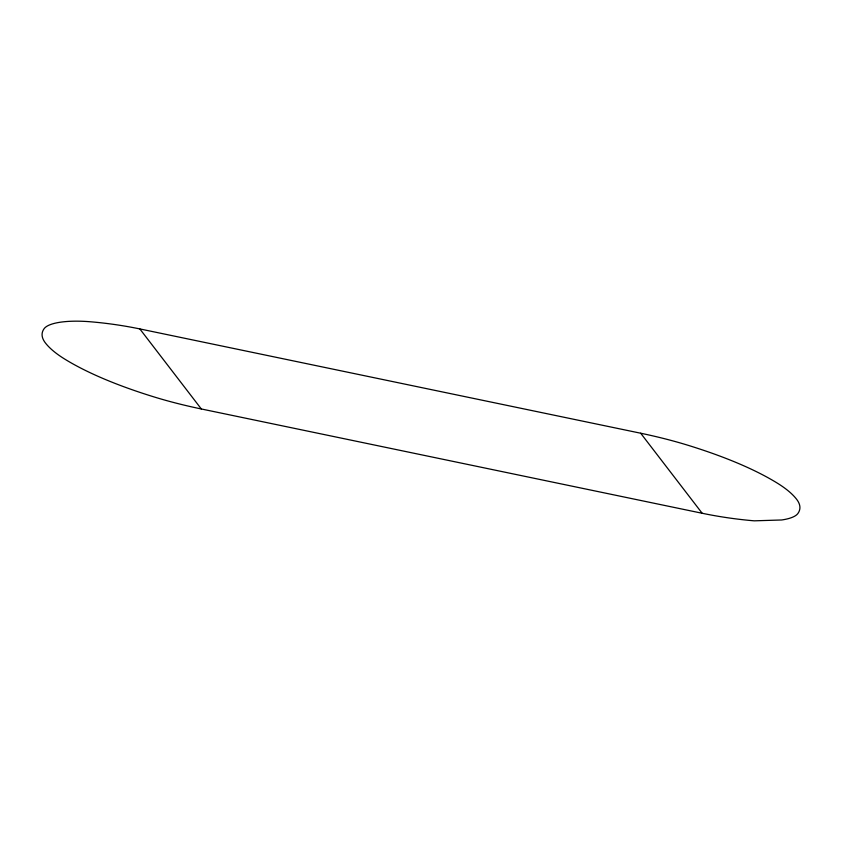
<?xml version="1.0" encoding="UTF-8"?>
<svg xmlns="http://www.w3.org/2000/svg" width="842" height="842" viewBox="0 0 842 842"><rect width="100%" height="100%" fill="white"/><g stroke="black" fill="none" stroke-linecap="round" stroke-linejoin="round"><path stroke-width="1.26" d="M139.835 328.927L640.678 433.22A184.177 51.688 7.7 0 1 688.461 445.418A278.239 78.096 7.7 0 1 777.019 482.95A184.177 51.688 7.7 0 1 796.637 499.317A117.596 33.006 7.7 0 1 797.879 513.494A55.761 15.651 7.7 0 1 781.702 519.977L754.243 520.83A124.869 35.048 7.7 0 1 702.165 513.262L201.322 408.97A184.177 51.688 7.7 0 1 153.539 396.771A278.239 78.096 7.7 0 1 64.981 359.239A184.177 51.688 7.7 0 1 45.363 342.883A117.596 33.006 7.7 0 1 44.121 328.696A55.761 15.651 7.7 0 1 90.789 321.802A117.596 33.006 7.7 0 1 139.835 328.927L201.322 408.97M640.678 433.22L702.165 513.262"/></g></svg>
